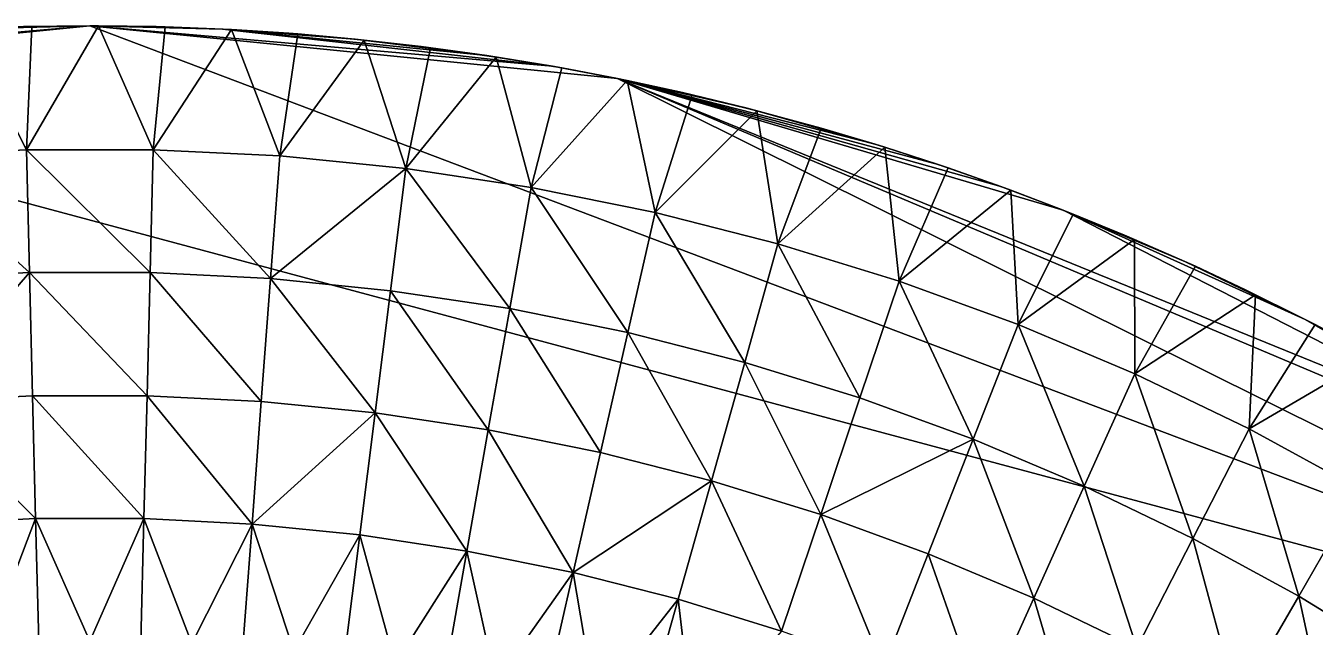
# Model space of a CAD drawing. Header units: millimetres. Extents: x -3250 to 5350, y -3250 to 3250.
# Drawn here: x -78 to 1495, y 2517 to 3250 of the extents above; entities that cross this region are included whole.
import ezdxf

# ---------------------------------------------------------------- set-up
doc = ezdxf.new("R2010")
doc.units = ezdxf.units.MM
doc.header["$MEASUREMENT"] = 0
doc.layers.add('MESH_3D', color=2, linetype='CONTINUOUS')

msp = doc.modelspace()

# ---------------------------------------------------------------- linework, layer by layer
at = {"layer": 'MESH_3D'}
for points in [[(0, 3250, 32500), (-564.4, 3200.6, 32500), (-644, 3185.6, 32500)], [(2150.5, 2436.8, 32500), (0, 3250, 32500), (-644, 3185.6, 32500)], [(0, 3250, 32500), (-162, 3246, 32500), (-564.4, 3200.6, 32500)], [(-231.7, 3091.3, 24800), (-151.7, 3246.5, 25000), (-77.3, 3099, 24800)], [(0, 3250, 32500), (-81, 3249, 32500), (-162, 3246, 32500)], [(-77.3, 3099, 24800), (-151.7, 3246.5, 25000), (-70.6, 3249.2, 25000)], [(-81, 3249, 32500), (-70.6, 3249.2, 25000), (-151.7, 3246.5, 25000)], [(-81, 3249, 32500), (0, 3250, 32500), (-70.6, 3249.2, 25000)], [(-77.3, 3099, 24800), (-70.6, 3249.2, 25000), (10.6, 3250, 25000)], [(-77.3, 3099, 24800), (10.6, 3250, 25000), (77.3, 3099, 24800)], [(0, 3250, 32500), (10.6, 3250, 25000), (-70.6, 3249.2, 25000)], [(0, 3250, 32500), (81, 3249, 32500), (10.6, 3250, 25000)], [(162, 3246, 32500), (81, 3249, 32500), (0, 3250, 32500)], [(564.4, 3200.6, 32500), (162, 3246, 32500), (0, 3250, 32500)], [(644, 3185.6, 32500), (564.4, 3200.6, 32500), (0, 3250, 32500)], [(2150.5, 2436.8, 32500), (644, 3185.6, 32500), (0, 3250, 32500)], [(77.3, 3099, 24800), (10.6, 3250, 25000), (91.8, 3248.7, 25000)], [(81, 3249, 32500), (91.8, 3248.7, 25000), (10.6, 3250, 25000)], [(77.3, 3099, 24800), (91.8, 3248.7, 25000), (172.9, 3245.4, 25000)], [(77.3, 3099, 24800), (172.9, 3245.4, 25000), (231.7, 3091.3, 24800)], [(81, 3249, 32500), (162, 3246, 32500), (91.8, 3248.7, 25000)], [(162, 3246, 32500), (172.9, 3245.4, 25000), (91.8, 3248.7, 25000)], [(162, 3246, 32500), (242.9, 3240.9, 32500), (172.9, 3245.4, 25000)], [(323.6, 3233.9, 32500), (242.9, 3240.9, 32500), (162, 3246, 32500)], [(484.4, 3213.7, 32500), (323.6, 3233.9, 32500), (162, 3246, 32500)], [(564.4, 3200.6, 32500), (484.4, 3213.7, 32500), (162, 3246, 32500)], [(231.7, 3091.3, 24800), (172.9, 3245.4, 25000), (253.9, 3240.1, 25000)], [(242.9, 3240.9, 32500), (253.9, 3240.1, 25000), (172.9, 3245.4, 25000)], [(242.9, 3240.9, 32500), (323.6, 3233.9, 32500), (253.9, 3240.1, 25000)], [(231.7, 3091.3, 24800), (253.9, 3240.1, 25000), (334.8, 3232.7, 25000)], [(231.7, 3091.3, 24800), (334.8, 3232.7, 25000), (385.5, 3075.9, 24800)], [(323.6, 3233.9, 32500), (334.8, 3232.7, 25000), (253.9, 3240.1, 25000)], [(323.6, 3233.9, 32500), (404.1, 3224.8, 32500), (334.8, 3232.7, 25000)], [(484.4, 3213.7, 32500), (404.1, 3224.8, 32500), (323.6, 3233.9, 32500)], [(385.5, 3075.9, 24800), (334.8, 3232.7, 25000), (415.5, 3223.3, 25000)], [(404.1, 3224.8, 32500), (415.5, 3223.3, 25000), (334.8, 3232.7, 25000)], [(385.5, 3075.9, 24800), (415.5, 3223.3, 25000), (495.9, 3211.9, 25000)], [(385.5, 3075.9, 24800), (495.9, 3211.9, 25000), (538.3, 3052.9, 24800)], [(404.1, 3224.8, 32500), (484.4, 3213.7, 32500), (415.5, 3223.3, 25000)], [(484.4, 3213.7, 32500), (495.9, 3211.9, 25000), (415.5, 3223.3, 25000)], [(484.4, 3213.7, 32500), (564.4, 3200.6, 32500), (495.9, 3211.9, 25000)], [(538.3, 3052.9, 24800), (495.9, 3211.9, 25000), (576, 3198.6, 25000)], [(564.4, 3200.6, 32500), (576, 3198.6, 25000), (495.9, 3211.9, 25000)], [(538.3, 3052.9, 24800), (576, 3198.6, 25000), (655.7, 3183.2, 25000)], [(564.4, 3200.6, 32500), (644, 3185.6, 32500), (576, 3198.6, 25000)], [(644, 3185.6, 32500), (655.7, 3183.2, 25000), (576, 3198.6, 25000)], [(2150.5, 2436.8, 32500), (-644, 3185.6, 32500), (-2269.3, 2326.6, 32500)], [(538.3, 3052.9, 24800), (655.7, 3183.2, 25000), (689.8, 3022.3, 24800)], [(644, 3185.6, 32500), (723.2, 3168.5, 32500), (655.7, 3183.2, 25000)], [(802, 3149.5, 32500), (723.2, 3168.5, 32500), (644, 3185.6, 32500)], [(958, 3105.6, 32500), (802, 3149.5, 32500), (644, 3185.6, 32500)], [(1035.1, 3080.8, 32500), (958, 3105.6, 32500), (644, 3185.6, 32500)], [(1111.6, 3054, 32500), (1035.1, 3080.8, 32500), (644, 3185.6, 32500)], [(1187.4, 3025.3, 32500), (1111.6, 3054, 32500), (644, 3185.6, 32500)], [(1763.3, 2730.1, 32500), (1187.4, 3025.3, 32500), (644, 3185.6, 32500)], [(1830.8, 2685.3, 32500), (1763.3, 2730.1, 32500), (644, 3185.6, 32500)], [(2150.5, 2436.8, 32500), (1830.8, 2685.3, 32500), (644, 3185.6, 32500)], [(689.8, 3022.3, 24800), (655.7, 3183.2, 25000), (735, 3165.8, 25000)], [(723.2, 3168.5, 32500), (735, 3165.8, 25000), (655.7, 3183.2, 25000)], [(689.8, 3022.3, 24800), (735, 3165.8, 25000), (813.9, 3146.4, 25000)], [(723.2, 3168.5, 32500), (802, 3149.5, 32500), (735, 3165.8, 25000)], [(802, 3149.5, 32500), (813.9, 3146.4, 25000), (735, 3165.8, 25000)], [(689.8, 3022.3, 24800), (813.9, 3146.4, 25000), (839.6, 2984.1, 24800)], [(802, 3149.5, 32500), (880.2, 3128.5, 32500), (813.9, 3146.4, 25000)], [(958, 3105.6, 32500), (880.2, 3128.5, 32500), (802, 3149.5, 32500)], [(839.6, 2984.1, 24800), (813.9, 3146.4, 25000), (892.2, 3125.1, 25000)], [(880.2, 3128.5, 32500), (892.2, 3125.1, 25000), (813.9, 3146.4, 25000)], [(839.6, 2984.1, 24800), (892.2, 3125.1, 25000), (970, 3101.9, 25000)], [(880.2, 3128.5, 32500), (958, 3105.6, 32500), (892.2, 3125.1, 25000)], [(958, 3105.6, 32500), (970, 3101.9, 25000), (892.2, 3125.1, 25000)], [(839.6, 2984.1, 24800), (970, 3101.9, 25000), (987.3, 2938.6, 24800)], [(958, 3105.6, 32500), (1035.1, 3080.8, 32500), (970, 3101.9, 25000)], [(987.3, 2938.6, 24800), (970, 3101.9, 25000), (1047.2, 3076.7, 25000)], [(1035.1, 3080.8, 32500), (1047.2, 3076.7, 25000), (970, 3101.9, 25000)], [(-231.7, 3091.3, 24800), (-77.3, 3099, 24800), (-73.5, 2949.1, 24600)], [(-231.7, 3091.3, 24800), (-73.5, 2949.1, 24600), (-220.5, 2941.8, 24600)], [(-77.3, 3099, 24800), (73.5, 2949.1, 24600), (-73.5, 2949.1, 24600)], [(-77.3, 3099, 24800), (77.3, 3099, 24800), (73.5, 2949.1, 24600)], [(77.3, 3099, 24800), (220.5, 2941.8, 24600), (73.5, 2949.1, 24600)], [(77.3, 3099, 24800), (231.7, 3091.3, 24800), (220.5, 2941.8, 24600)], [(231.7, 3091.3, 24800), (385.5, 3075.9, 24800), (220.5, 2941.8, 24600)], [(385.5, 3075.9, 24800), (366.8, 2927.1, 24600), (220.5, 2941.8, 24600)], [(385.5, 3075.9, 24800), (512.3, 2905.2, 24600), (366.8, 2927.1, 24600)], [(385.5, 3075.9, 24800), (538.3, 3052.9, 24800), (512.3, 2905.2, 24600)], [(987.3, 2938.6, 24800), (1047.2, 3076.7, 25000), (1123.7, 3049.5, 25000)], [(1035.1, 3080.8, 32500), (1111.6, 3054, 32500), (1047.2, 3076.7, 25000)], [(1111.6, 3054, 32500), (1123.7, 3049.5, 25000), (1047.2, 3076.7, 25000)], [(538.3, 3052.9, 24800), (656.4, 2876, 24600), (512.3, 2905.2, 24600)], [(538.3, 3052.9, 24800), (689.8, 3022.3, 24800), (656.4, 2876, 24600)], [(1111.6, 3054, 32500), (1187.4, 3025.3, 32500), (1123.7, 3049.5, 25000)], [(987.3, 2938.6, 24800), (1123.7, 3049.5, 25000), (1132.6, 2885.7, 24800)], [(1132.6, 2885.7, 24800), (1123.7, 3049.5, 25000), (1199.6, 3020.5, 25000)], [(1187.4, 3025.3, 32500), (1199.6, 3020.5, 25000), (1123.7, 3049.5, 25000)], [(689.8, 3022.3, 24800), (799, 2839.7, 24600), (656.4, 2876, 24600)], [(689.8, 3022.3, 24800), (839.6, 2984.1, 24800), (799, 2839.7, 24600)], [(1132.6, 2885.7, 24800), (1199.6, 3020.5, 25000), (1274.7, 2989.6, 25000)], [(1187.4, 3025.3, 32500), (1262.4, 2994.8, 32500), (1199.6, 3020.5, 25000)], [(1336.7, 2962.4, 32500), (1262.4, 2994.8, 32500), (1187.4, 3025.3, 32500)], [(1482.7, 2892.1, 32500), (1336.7, 2962.4, 32500), (1187.4, 3025.3, 32500)], [(1763.3, 2730.1, 32500), (1482.7, 2892.1, 32500), (1187.4, 3025.3, 32500)], [(1262.4, 2994.8, 32500), (1274.7, 2989.6, 25000), (1199.6, 3020.5, 25000)], [(1132.6, 2885.7, 24800), (1274.7, 2989.6, 25000), (1275, 2825.7, 24800)], [(1262.4, 2994.8, 32500), (1336.7, 2962.4, 32500), (1274.7, 2989.6, 25000)], [(1275, 2825.7, 24800), (1274.7, 2989.6, 25000), (1348.9, 2956.8, 25000)], [(1336.7, 2962.4, 32500), (1348.9, 2956.8, 25000), (1274.7, 2989.6, 25000)], [(839.6, 2984.1, 24800), (939.5, 2796.4, 24600), (799, 2839.7, 24600)], [(839.6, 2984.1, 24800), (987.3, 2938.6, 24800), (939.5, 2796.4, 24600)], [(1336.7, 2962.4, 32500), (1410.1, 2928.1, 32500), (1348.9, 2956.8, 25000)], [(1482.7, 2892.1, 32500), (1410.1, 2928.1, 32500), (1336.7, 2962.4, 32500)], [(-220.5, 2941.8, 24600), (-73.5, 2949.1, 24600), (-209.2, 2792.2, 24400)], [(-73.5, 2949.1, 24600), (-69.8, 2799.1, 24400), (-209.2, 2792.2, 24400)], [(-73.5, 2949.1, 24600), (69.8, 2799.1, 24400), (-69.8, 2799.1, 24400)], [(-73.5, 2949.1, 24600), (73.5, 2949.1, 24600), (69.8, 2799.1, 24400)], [(73.5, 2949.1, 24600), (209.2, 2792.2, 24400), (69.8, 2799.1, 24400)], [(73.5, 2949.1, 24600), (220.5, 2941.8, 24600), (209.2, 2792.2, 24400)], [(1275, 2825.7, 24800), (1348.9, 2956.8, 25000), (1422.4, 2922.2, 25000)], [(1410.1, 2928.1, 32500), (1422.4, 2922.2, 25000), (1348.9, 2956.8, 25000)], [(220.5, 2941.8, 24600), (348.2, 2778.3, 24400), (209.2, 2792.2, 24400)], [(220.5, 2941.8, 24600), (366.8, 2927.1, 24600), (348.2, 2778.3, 24400)], [(366.8, 2927.1, 24600), (486.2, 2757.5, 24400), (348.2, 2778.3, 24400)], [(366.8, 2927.1, 24600), (512.3, 2905.2, 24600), (486.2, 2757.5, 24400)], [(987.3, 2938.6, 24800), (1077.8, 2746.1, 24600), (939.5, 2796.4, 24600)], [(987.3, 2938.6, 24800), (1132.6, 2885.7, 24800), (1077.8, 2746.1, 24600)], [(1410.1, 2928.1, 32500), (1482.7, 2892.1, 32500), (1422.4, 2922.2, 25000)], [(1275, 2825.7, 24800), (1422.4, 2922.2, 25000), (1414.3, 2758.6, 24800)], [(1414.3, 2758.6, 24800), (1422.4, 2922.2, 25000), (1495, 2885.8, 25000)], [(1482.7, 2892.1, 32500), (1495, 2885.8, 25000), (1422.4, 2922.2, 25000)], [(512.3, 2905.2, 24600), (623.1, 2729.8, 24400), (486.2, 2757.5, 24400)], [(512.3, 2905.2, 24600), (656.4, 2876, 24600), (623.1, 2729.8, 24400)], [(1132.6, 2885.7, 24800), (1213.3, 2688.9, 24600), (1077.8, 2746.1, 24600)], [(1132.6, 2885.7, 24800), (1275, 2825.7, 24800), (1213.3, 2688.9, 24600)], [(1414.3, 2758.6, 24800), (1495, 2885.8, 25000), (1566.6, 2847.5, 25000)], [(1482.7, 2892.1, 32500), (1554.3, 2854.2, 32500), (1495, 2885.8, 25000)], [(1625, 2814.6, 32500), (1554.3, 2854.2, 32500), (1482.7, 2892.1, 32500)], [(1763.3, 2730.1, 32500), (1625, 2814.6, 32500), (1482.7, 2892.1, 32500)], [(1554.3, 2854.2, 32500), (1566.6, 2847.5, 25000), (1495, 2885.8, 25000)], [(656.4, 2876, 24600), (758.4, 2695.3, 24400), (623.1, 2729.8, 24400)], [(656.4, 2876, 24600), (799, 2839.7, 24600), (758.4, 2695.3, 24400)], [(1414.3, 2758.6, 24800), (1566.6, 2847.5, 25000), (1550, 2684.7, 24800)], [(799, 2839.7, 24600), (891.8, 2654.2, 24400), (758.4, 2695.3, 24400)], [(799, 2839.7, 24600), (939.5, 2796.4, 24600), (891.8, 2654.2, 24400)], [(1275, 2825.7, 24800), (1345.8, 2625.1, 24600), (1213.3, 2688.9, 24600)], [(1275, 2825.7, 24800), (1414.3, 2758.6, 24800), (1345.8, 2625.1, 24600)], [(-209.2, 2792.2, 24400), (-69.8, 2799.1, 24400), (-66.1, 2649.2, 24200)], [(-209.2, 2792.2, 24400), (-66.1, 2649.2, 24200), (-198, 2642.6, 24200)], [(-69.8, 2799.1, 24400), (66.1, 2649.2, 24200), (-66.1, 2649.2, 24200)], [(-69.8, 2799.1, 24400), (69.8, 2799.1, 24400), (66.1, 2649.2, 24200)], [(69.8, 2799.1, 24400), (198, 2642.6, 24200), (66.1, 2649.2, 24200)], [(69.8, 2799.1, 24400), (209.2, 2792.2, 24400), (198, 2642.6, 24200)], [(209.2, 2792.2, 24400), (348.2, 2778.3, 24400), (198, 2642.6, 24200)], [(939.5, 2796.4, 24600), (1077.8, 2746.1, 24600), (891.8, 2654.2, 24400)], [(348.2, 2778.3, 24400), (329.5, 2629.4, 24200), (198, 2642.6, 24200)], [(348.2, 2778.3, 24400), (460.2, 2609.7, 24200), (329.5, 2629.4, 24200)], [(348.2, 2778.3, 24400), (486.2, 2757.5, 24400), (460.2, 2609.7, 24200)], [(486.2, 2757.5, 24400), (589.7, 2583.6, 24200), (460.2, 2609.7, 24200)], [(486.2, 2757.5, 24400), (623.1, 2729.8, 24400), (589.7, 2583.6, 24200)], [(1414.3, 2758.6, 24800), (1475, 2554.8, 24600), (1345.8, 2625.1, 24600)], [(1414.3, 2758.6, 24800), (1550, 2684.7, 24800), (1475, 2554.8, 24600)], [(1077.8, 2746.1, 24600), (1023, 2606.4, 24400), (891.8, 2654.2, 24400)], [(1077.8, 2746.1, 24600), (1151.6, 2552.2, 24400), (1023, 2606.4, 24400)], [(1077.8, 2746.1, 24600), (1213.3, 2688.9, 24600), (1151.6, 2552.2, 24400)], [(623.1, 2729.8, 24400), (758.4, 2695.3, 24400), (589.7, 2583.6, 24200)], [(758.4, 2695.3, 24400), (717.7, 2551, 24200), (589.7, 2583.6, 24200)], [(758.4, 2695.3, 24400), (844, 2512, 24200), (717.7, 2551, 24200)], [(758.4, 2695.3, 24400), (891.8, 2654.2, 24400), (844, 2512, 24200)], [(1213.3, 2688.9, 24600), (1277.4, 2491.6, 24400), (1151.6, 2552.2, 24400)], [(1213.3, 2688.9, 24600), (1345.8, 2625.1, 24600), (1277.4, 2491.6, 24400)], [(1550, 2684.7, 24800), (1600.5, 2478.1, 24600), (1475, 2554.8, 24600)], [(-198, 2642.6, 24200), (-66.1, 2649.2, 24200), (-124.6, 2496.9, 24000)], [(-66.1, 2649.2, 24200), (-62.3, 2499.2, 24000), (-124.6, 2496.9, 24000)], [(-66.1, 2649.2, 24200), (66.1, 2649.2, 24200), (0, 2500, 24000)], [(-66.1, 2649.2, 24200), (0, 2500, 24000), (-62.3, 2499.2, 24000)], [(66.1, 2649.2, 24200), (62.3, 2499.2, 24000), (0, 2500, 24000)], [(66.1, 2649.2, 24200), (124.6, 2496.9, 24000), (62.3, 2499.2, 24000)], [(66.1, 2649.2, 24200), (198, 2642.6, 24200), (124.6, 2496.9, 24000)], [(891.8, 2654.2, 24400), (968.2, 2466.8, 24200), (844, 2512, 24200)], [(891.8, 2654.2, 24400), (1023, 2606.4, 24400), (968.2, 2466.8, 24200)], [(198, 2642.6, 24200), (186.8, 2493, 24000), (124.6, 2496.9, 24000)], [(198, 2642.6, 24200), (248.9, 2487.6, 24000), (186.8, 2493, 24000)], [(198, 2642.6, 24200), (329.5, 2629.4, 24200), (248.9, 2487.6, 24000)], [(329.5, 2629.4, 24200), (310.9, 2480.6, 24000), (248.9, 2487.6, 24000)], [(329.5, 2629.4, 24200), (372.6, 2472.1, 24000), (310.9, 2480.6, 24000)], [(329.5, 2629.4, 24200), (460.2, 2609.7, 24200), (372.6, 2472.1, 24000)], [(1345.8, 2625.1, 24600), (1400, 2424.9, 24400), (1277.4, 2491.6, 24400)], [(1345.8, 2625.1, 24600), (1475, 2554.8, 24600), (1400, 2424.9, 24400)], [(460.2, 2609.7, 24200), (434.1, 2462, 24000), (372.6, 2472.1, 24000)], [(460.2, 2609.7, 24200), (495.4, 2450.4, 24000), (434.1, 2462, 24000)], [(460.2, 2609.7, 24200), (589.7, 2583.6, 24200), (495.4, 2450.4, 24000)], [(1023, 2606.4, 24400), (1089.9, 2415.5, 24200), (968.2, 2466.8, 24200)], [(1023, 2606.4, 24400), (1151.6, 2552.2, 24400), (1089.9, 2415.5, 24200)], [(589.7, 2583.6, 24200), (556.3, 2437.3, 24000), (495.4, 2450.4, 24000)], [(589.7, 2583.6, 24200), (616.9, 2422.7, 24000), (556.3, 2437.3, 24000)], [(589.7, 2583.6, 24200), (717.7, 2551, 24200), (616.9, 2422.7, 24000)], [(717.7, 2551, 24200), (677.1, 2406.6, 24000), (616.9, 2422.7, 24000)], [(717.7, 2551, 24200), (736.9, 2388.9, 24000), (677.1, 2406.6, 24000)], [(717.7, 2551, 24200), (844, 2512, 24200), (736.9, 2388.9, 24000)], [(1151.6, 2552.2, 24400), (1209, 2358.2, 24200), (1089.9, 2415.5, 24200)], [(1151.6, 2552.2, 24400), (1277.4, 2491.6, 24400), (1209, 2358.2, 24200)], [(1475, 2554.8, 24600), (1519.1, 2352.1, 24400), (1400, 2424.9, 24400)], [(1475, 2554.8, 24600), (1600.5, 2478.1, 24600), (1519.1, 2352.1, 24400)]]:
    msp.add_3dface(points, dxfattribs=at)

doc.saveas('drawing.dxf')
